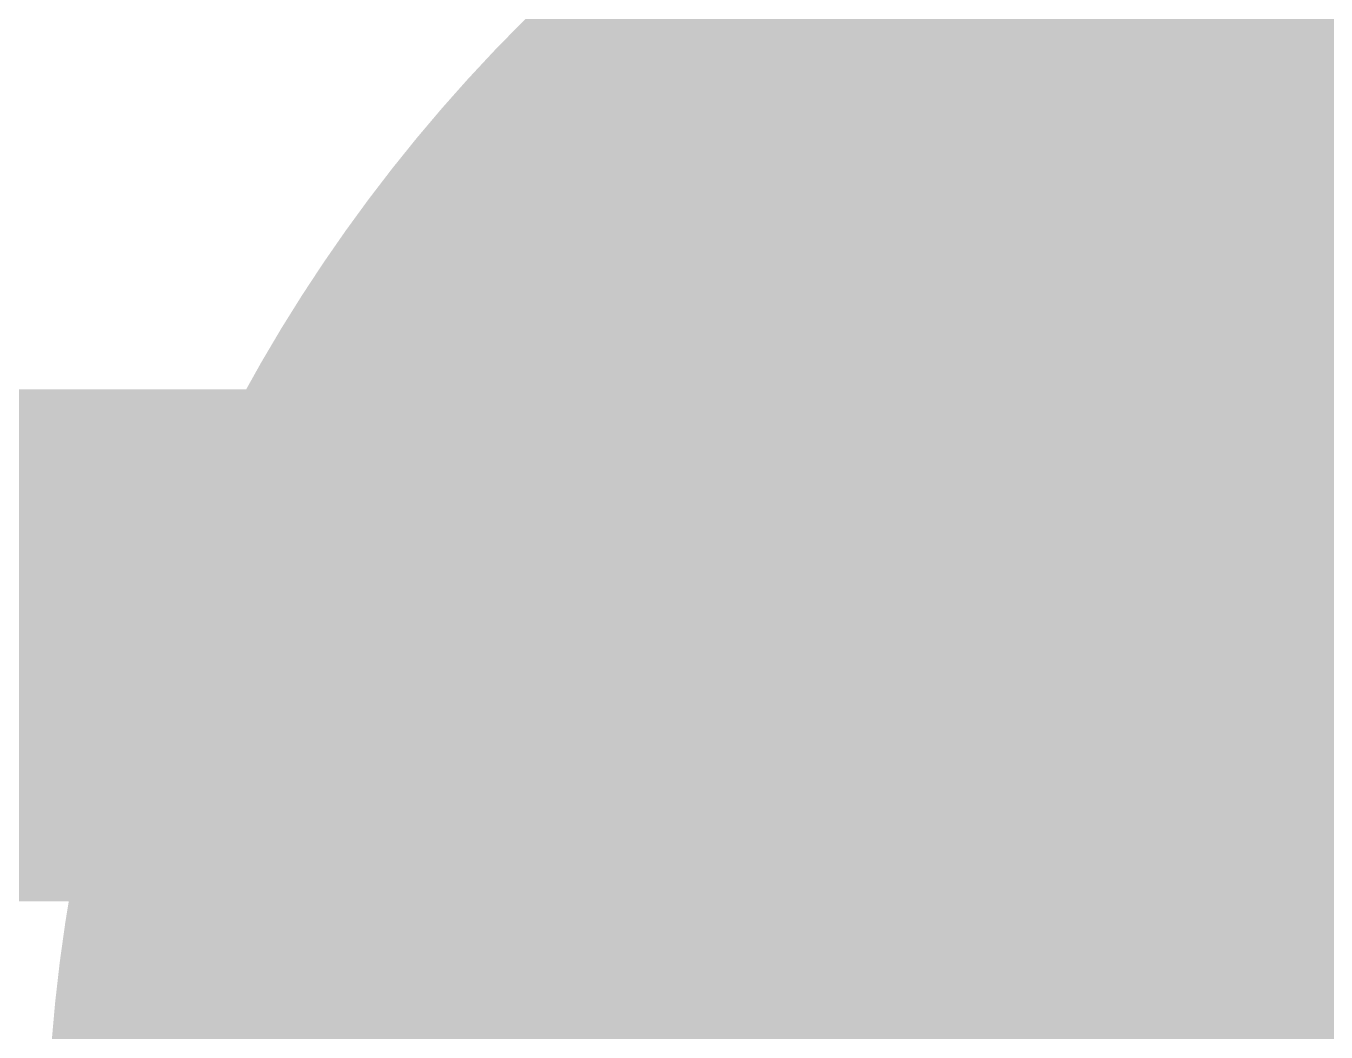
# Model space of a CAD drawing. Header units: inches. Extents: x 22 to 371, y 55 to 284.
# Drawn here: x 89.0863 to 89.4088, y 164.1124 to 164.3619 of the extents above; entities that cross this region are included whole.
import ezdxf

# ---------------------------------------------------------------- set-up
doc = ezdxf.new("R2010")
doc.units = ezdxf.units.IN
for name, color, linetype in [('Bottom Layer', 5, 'Continuous'), ('Bottom Solder', 6, 'Continuous'), ('Drill Drawing', 1, 'Continuous'), ('Layer 1', 16, 'Continuous'), ('Layer 2', 76, 'Continuous'), ('Top Layer', 1, 'Continuous'), ('Top Overlay', 2, 'Continuous'), ('Top Solder', 216, 'Continuous'), ('Via Holes', 16, 'Continuous')]:
    doc.layers.add(name, color=color, linetype=linetype)

# ---------------------------------------------------------------- blocks, each defined once
blk = doc.blocks.new('RVT1E100M0405__461')
at = {"layer": 'Top Overlay'}
blk.add_lwpolyline([(2.159, 2.22249, 0.127, 0.127, 0), (-1.27, 2.22249, 0.127, 0.127, 0)], format="xyseb", dxfattribs=at)

msp = doc.modelspace()

# ---------------------------------------------------------------- hatches: boundary and pattern name
at = {"layer": 'Bottom Layer'}
h = msp.add_hatch(color=5, dxfattribs=at)
edge = h.paths.add_edge_path()
edge.add_arc((89.49308, 164.07862), 0.3, 0, 360)
at = {"layer": 'Bottom Solder'}
h = msp.add_hatch(color=6, dxfattribs=at)
edge = h.paths.add_edge_path()
edge.add_arc((89.49308, 164.07862), 0.4016, 0, 360)
at = {"layer": 'Layer 1'}
h = msp.add_hatch(color=16, dxfattribs=at)
edge = h.paths.add_edge_path()
edge.add_arc((89.49308, 164.07862), 0.3, 0, 360)
at = {"layer": 'Layer 2'}
h = msp.add_hatch(color=76, dxfattribs=at)
edge = h.paths.add_edge_path()
edge.add_arc((89.49308, 164.07862), 0.3, 0, 360)
at = {"layer": 'Top Layer'}
h = msp.add_hatch(color=1, dxfattribs=at)
edge = h.paths.add_edge_path()
edge.add_arc((89.49308, 164.07862), 0.3, 0, 360)
at = {"layer": 'Top Solder'}
h = msp.add_hatch(color=216, dxfattribs=at)
edge = h.paths.add_edge_path()
edge.add_arc((89.49308, 164.07862), 0.4016, 0, 360)
at = {"layer": 'Via Holes'}
h = msp.add_hatch(color=7, dxfattribs=at)
edge = h.paths.add_edge_path()
edge.add_arc((89.49308, 164.07862), 0.15, 0, 360)

# ---------------------------------------------------------------- linework, layer by layer
at = {"layer": 'Drill Drawing'}
for points in [[(89.23908, 164.33262, 0.0508, 0.0508, 0), (89.49308, 164.20562, 0.0508, 0.0508, 0)], [(89.23908, 164.33262, 0.0508, 0.0508, 0), (89.36608, 164.07862, 0.0508, 0.0508, 0)]]:
    msp.add_lwpolyline(points, format="xyseb", dxfattribs=at)
msp.add_lwpolyline([(89.22638, 164.33262, 0.0254, 0.0254, 1), (89.25178, 164.33262, 0.0254, 0.0254, 1)], format="xyseb", close=True, dxfattribs=at)
msp.add_lwpolyline([(89.22638, 164.33262, 0.0254, 0.0254, 1), (89.25178, 164.33262, 0.0254, 0.0254, 1)], format="xyseb", close=True, dxfattribs=at)

# ---------------------------------------------------------------- block references
at = {"rotation": 180}
msp.add_blockref('RVT1E100M0405__461', (90.5036, 166.4308), dxfattribs=at)

doc.saveas('drawing.dxf')
